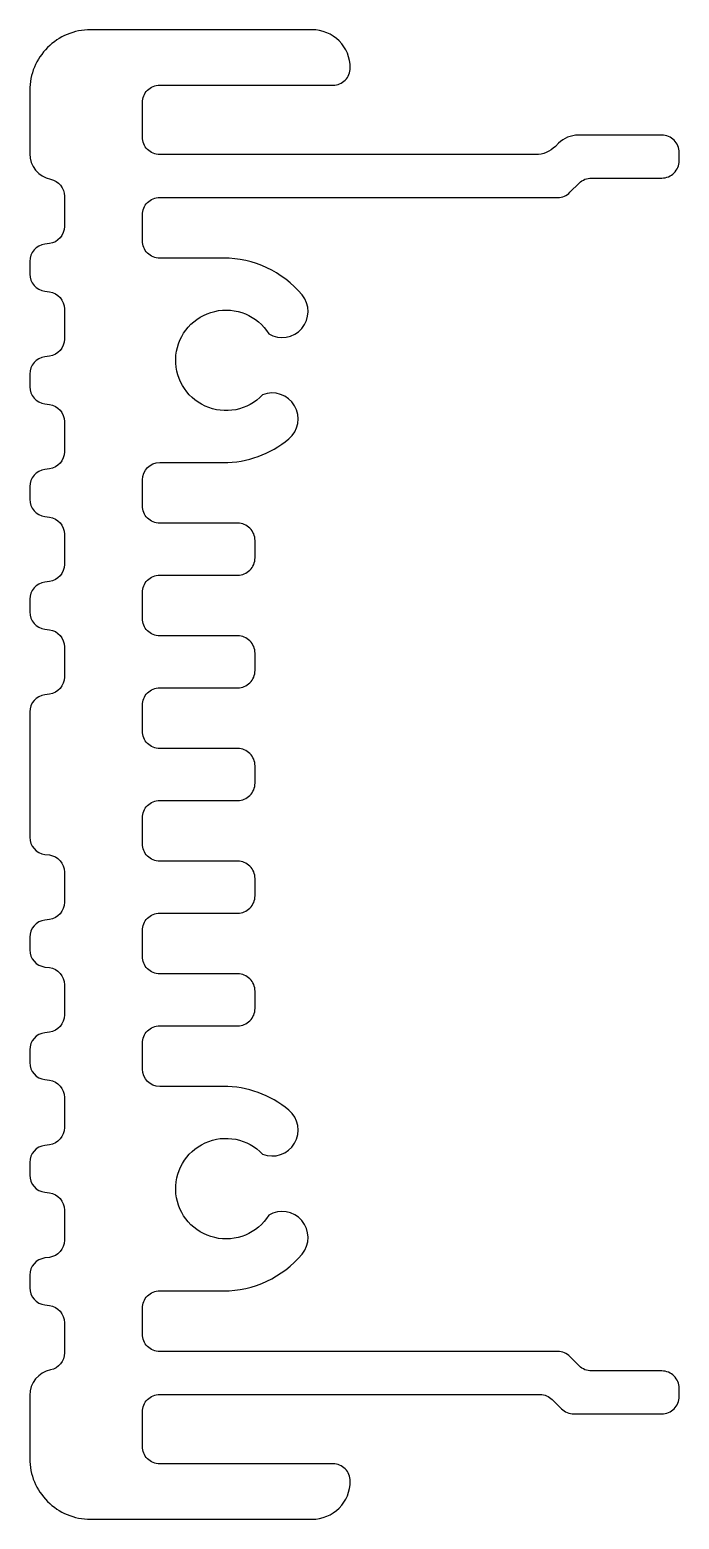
# Model space of a CAD drawing. Header units: inches. Extents: x -0.15 to 0.6, y -1.53 to 0.19.
import ezdxf

# ---------------------------------------------------------------- set-up
doc = ezdxf.new("R2010")
doc.units = ezdxf.units.IN
doc.header["$MEASUREMENT"] = 0

msp = doc.modelspace()

# ---------------------------------------------------------------- linework, layer by layer
msp.add_lwpolyline([(0.1259, -1.1745, -2.946904), (0.1188, -1.1042, 0.853046), (0.149, -1.0533, 0.175211), (0.0735, -1.026), (0, -1.026, -0.414201), (-0.02, -1.006), (-0.02, -0.976, -0.414214), (0, -0.956), (0.09, -0.956, 0.414214), (0.11, -0.936), (0.11, -0.916, 0.414214), (0.09, -0.896), (0, -0.896, -0.414214), (-0.02, -0.876), (-0.02, -0.846, -0.414214), (0, -0.826), (0.09, -0.826, 0.414214), (0.11, -0.806), (0.11, -0.786, 0.414214), (0.09, -0.766), (0, -0.766, -0.414214), (-0.02, -0.746), (-0.02, -0.716, -0.414214), (0, -0.696), (0.09, -0.696, 0.414214), (0.11, -0.676), (0.11, -0.656, 0.414214), (0.09, -0.636), (0, -0.636, -0.414214), (-0.02, -0.616), (-0.02, -0.586, -0.414214), (0, -0.566), (0.09, -0.566, 0.414214), (0.11, -0.546), (0.11, -0.526, 0.414214), (0.09, -0.506), (0, -0.506, -0.414214), (-0.02, -0.486), (-0.02, -0.456, -0.414214), (0, -0.436), (0.09, -0.436, 0.414214), (0.11, -0.416), (0.11, -0.396, 0.414214), (0.09, -0.376), (0, -0.376, -0.414214), (-0.02, -0.356), (-0.02, -0.326, -0.414201), (0, -0.306), (0.0735, -0.306, 0.175211), (0.149, -0.2787, 0.853046), (0.1188, -0.2278, -2.946904), (0.1259, -0.1575, 0.84228), (0.1643, -0.1125, 0.22282), (0.0735, -0.07), (0, -0.07, -0.414214), (-0.02, -0.05), (-0.02, -0.02, -0.414214), (0, 0), (0.4595, 0, 0.198912), (0.4736, 0.0059), (0.4843, 0.0166, -0.198912), (0.4985, 0.0224), (0.5797, 0.0224, 0.414214), (0.5997, 0.0424), (0.5997, 0.0519, 0.414214), (0.5797, 0.0719), (0.483, 0.0719, 0.198912), (0.4603, 0.0625), (0.4567, 0.0589, -0.198912), (0.434, 0.0495), (0, 0.0495, -0.414214), (-0.02, 0.0695), (-0.02, 0.1095, -0.414214), (0, 0.1295), (0.2, 0.1295, 0.414214), (0.22, 0.1495, 0.414214), (0.176, 0.1935), (-0.08, 0.1935, 0.414214), (-0.15, 0.1235), (-0.15, 0.0504, 0.356394), (-0.126, 0.021, -0.356394), (-0.11, 0.0014), (-0.11, -0.0335, -0.376491), (-0.1274, -0.0533), (-0.1326, -0.054, 0.376491), (-0.15, -0.0738), (-0.15, -0.0884, 0.376491), (-0.1326, -0.1082), (-0.1274, -0.1089, -0.376491), (-0.11, -0.1287), (-0.11, -0.1635, -0.376491), (-0.1274, -0.1833), (-0.1326, -0.184, 0.376491), (-0.15, -0.2038), (-0.15, -0.2184, 0.376491), (-0.1326, -0.2382), (-0.1274, -0.2389, -0.376491), (-0.11, -0.2587), (-0.11, -0.2935, -0.376491), (-0.1274, -0.3133), (-0.1326, -0.314, 0.376491), (-0.15, -0.3338), (-0.15, -0.3484, 0.376491), (-0.1326, -0.3682), (-0.1274, -0.3689, -0.376491), (-0.11, -0.3887), (-0.11, -0.4235, -0.376491), (-0.1274, -0.4433), (-0.1326, -0.444, 0.376491), (-0.15, -0.4638), (-0.15, -0.4784, 0.376491), (-0.1326, -0.4982), (-0.1274, -0.4989, -0.376491), (-0.11, -0.5187), (-0.11, -0.5535, -0.376491), (-0.1274, -0.5733), (-0.1326, -0.574, 0.376491), (-0.15, -0.5938), (-0.15, -0.7384, 0.376491), (-0.1326, -0.7582), (-0.1274, -0.7589, -0.376491), (-0.11, -0.7787), (-0.11, -0.8135, -0.376491), (-0.1274, -0.8333), (-0.1326, -0.834, 0.376491), (-0.15, -0.8538), (-0.15, -0.8684, 0.376491), (-0.1326, -0.8882), (-0.1274, -0.8889, -0.376491), (-0.11, -0.9087), (-0.11, -0.9435, -0.376491), (-0.1274, -0.9633), (-0.1326, -0.964, 0.376491), (-0.15, -0.9838), (-0.15, -0.9984, 0.376491), (-0.1326, -1.0182), (-0.1274, -1.0189, -0.376491), (-0.11, -1.0387), (-0.11, -1.0735, -0.376491), (-0.1274, -1.0933), (-0.1326, -1.094, 0.376491), (-0.15, -1.1138), (-0.15, -1.1284, 0.376491), (-0.1326, -1.1482), (-0.1274, -1.1489, -0.376491), (-0.11, -1.1687), (-0.11, -1.2035, -0.376491), (-0.1274, -1.2233), (-0.1326, -1.224, 0.376491), (-0.15, -1.2438), (-0.15, -1.2584, 0.376491), (-0.1326, -1.2782), (-0.1274, -1.2789, -0.376491), (-0.11, -1.2987), (-0.11, -1.3336, -0.356394), (-0.126, -1.3532, 0.356394), (-0.15, -1.3826), (-0.15, -1.4555, 0.414214), (-0.08, -1.5255), (0.176, -1.5255, 0.414214), (0.22, -1.4815, 0.414214), (0.2, -1.4615), (0, -1.4615, -0.414214), (-0.02, -1.4415), (-0.02, -1.4015, -0.414214), (0, -1.3815), (0.439, -1.3815, -0.198912), (0.4531, -1.3874), (0.4638, -1.3981, 0.198912), (0.478, -1.4039), (0.5797, -1.4039, 0.414214), (0.5997, -1.3839), (0.5997, -1.3744, 0.414214), (0.5797, -1.3544), (0.4985, -1.3544, -0.198912), (0.4843, -1.3486), (0.4736, -1.3379, 0.198912), (0.4595, -1.332), (0, -1.332, -0.414214), (-0.02, -1.312), (-0.02, -1.282, -0.414214), (0, -1.262), (0.0735, -1.262, 0.22282), (0.1643, -1.2195, 0.84228)], format="xyb", close=True)

doc.saveas('drawing.dxf')
